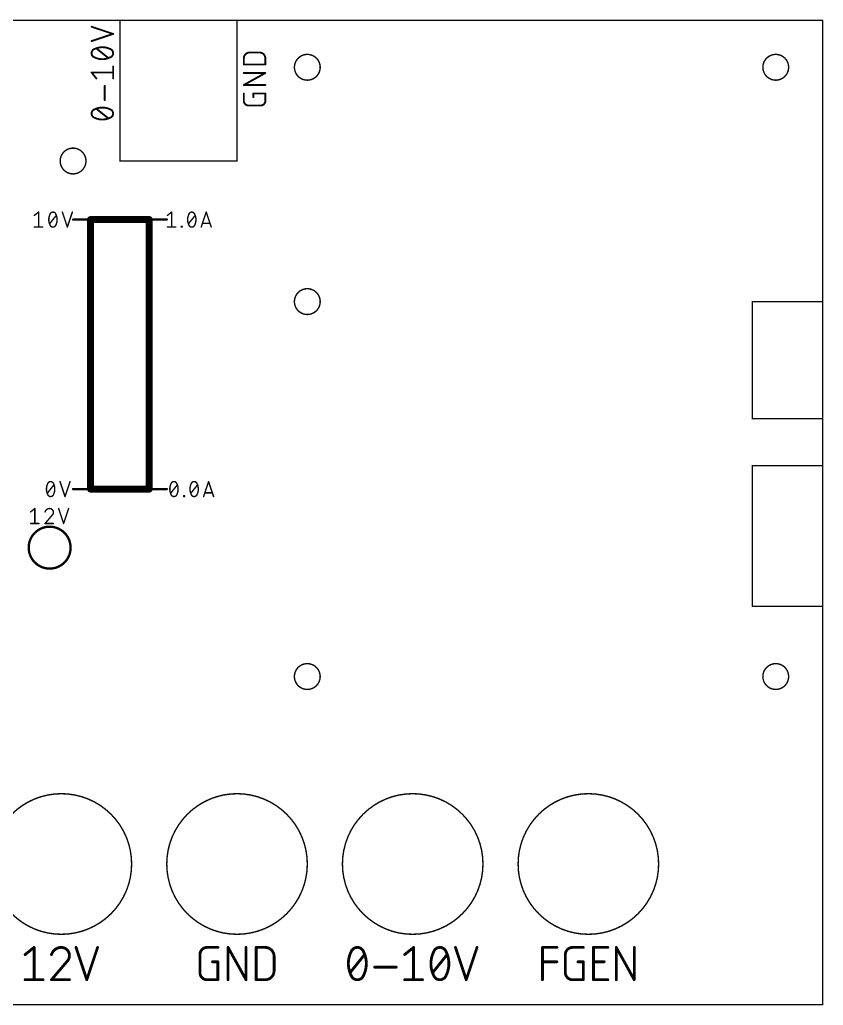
# Model space of a CAD drawing. Extents: x 0 to 6.5, y -1.2 to 3.01.
# Drawn here: x 3.072 to 6.503, y -1.203 to 3.003 of the extents above; entities that cross this region are included whole.
import ezdxf

# ---------------------------------------------------------------- set-up
doc = ezdxf.new("R2010")
doc.units = 0
doc.layers.add('208', color=20, linetype='CONTINUOUS')
doc.layers.add('211', color=22, linetype='CONTINUOUS')

msp = doc.modelspace()

# ---------------------------------------------------------------- linework, layer by layer
at = {"layer": '208', "const_width": 0.006}
for points in [[(0, 3), (3.5, 3)], [(3.5, 3), (4, 3)], [(3.5, 3), (3.5, 2.4)], [(4, 3), (6.5, 3)], [(4, 2.4), (4, 3)], [(6.5, 3), (6.5, 1.8)], [(3.5, 2.4), (4, 2.4)], [(6.2, 1.3), (6.2, 1.8)], [(6.2, 1.8), (6.5, 1.8)], [(6.5, 1.8), (6.5, 1.3)], [(6.5, 1.3), (6.2, 1.3)], [(6.5, 1.3), (6.5, 1.1)], [(6.2, 0.5), (6.2, 1.1)], [(6.2, 1.1), (6.5, 1.1)], [(6.5, 1.1), (6.5, 0.5)], [(6.5, 0.5), (6.2, 0.5)], [(6.5, 0.5), (6.5, -1.2)], [(6.5, -1.2), (0, -1.2)]]:
    msp.add_lwpolyline(points, dxfattribs=at)
at = {"layer": '208'}
for points, const_width in [([(3.5, 3.0015, 1), (3.5, 2.9985)], 0.003), ([(3.5015, 3, 1), (3.4985, 3)], 0.003), ([(3.5, 2.9985, 1), (3.5, 3.0015)], 0.003), ([(4, 3.0015, 1), (4, 2.9985)], 0.003), ([(4.0015, 3, 1), (3.9985, 3)], 0.003), ([(4, 2.9985, 1), (4, 3.0015)], 0.003), ([(6.5015, 3, 1), (6.4985, 3)], 0.003), ([(6.5, 2.9985, 1), (6.5, 3.0015)], 0.003), ([(4.3, 2.745, 1), (4.3, 2.855, 1), (4.3, 2.745)], 0.006), ([(6.3, 2.745, 1), (6.3, 2.855, 1), (6.3, 2.745)], 0.006), ([(3.3, 2.345, 1), (3.3, 2.455, 1), (3.3, 2.345)], 0.006), ([(3.5, 2.4015, 1), (3.5, 2.3985)], 0.003), ([(3.4985, 2.4, 1), (3.5015, 2.4)], 0.003), ([(3.9985, 2.4, 1), (4.0015, 2.4)], 0.003), ([(4, 2.3985, 1), (4, 2.4015)], 0.003), ([(4.3, 1.745, 1), (4.3, 1.855, 1), (4.3, 1.745)], 0.006), ([(6.2015, 1.8, 1), (6.1985, 1.8)], 0.003), ([(6.2, 1.8015, 1), (6.2, 1.7985)], 0.003), ([(6.5015, 1.8, 1), (6.4985, 1.8)], 0.003), ([(6.4985, 1.8, 1), (6.5015, 1.8)], 0.003), ([(6.5, 1.7985, 1), (6.5, 1.8015)], 0.003), ([(6.2, 1.3015, 1), (6.2, 1.2985)], 0.003), ([(6.1985, 1.3, 1), (6.2015, 1.3)], 0.003), ([(6.5015, 1.3, 1), (6.4985, 1.3)], 0.003), ([(6.4985, 1.3, 1), (6.5015, 1.3)], 0.003), ([(6.5, 1.2985, 1), (6.5, 1.3015)], 0.003), ([(6.2015, 1.1, 1), (6.1985, 1.1)], 0.003), ([(6.2, 1.1015, 1), (6.2, 1.0985)], 0.003), ([(6.5015, 1.1, 1), (6.4985, 1.1)], 0.003), ([(6.4985, 1.1, 1), (6.5015, 1.1)], 0.003), ([(6.5, 1.0985, 1), (6.5, 1.1015)], 0.003), ([(6.2, 0.5015, 1), (6.2, 0.4985)], 0.003), ([(6.1985, 0.5, 1), (6.2015, 0.5)], 0.003), ([(6.5015, 0.5, 1), (6.4985, 0.5)], 0.003), ([(6.4985, 0.5, 1), (6.5015, 0.5)], 0.003), ([(6.5, 0.4985, 1), (6.5, 0.5015)], 0.003), ([(4.3, 0.145, 1), (4.3, 0.255, 1), (4.3, 0.145)], 0.006), ([(6.3, 0.145, 1), (6.3, 0.255, 1), (6.3, 0.145)], 0.006), ([(3.25, -0.9, 1), (3.25, -0.3, 1), (3.25, -0.9)], 0.006), ([(4, -0.9, 1), (4, -0.3, 1), (4, -0.9)], 0.006), ([(4.75, -0.9, 1), (4.75, -0.3, 1), (4.75, -0.9)], 0.006), ([(5.5, -0.9, 1), (5.5, -0.3, 1), (5.5, -0.9)], 0.006), ([(6.4985, -1.2, 1), (6.5015, -1.2)], 0.003), ([(6.5, -1.2015, 1), (6.5, -1.1985)], 0.003)]:
    msp.add_lwpolyline(points, format="xyb", dxfattribs=dict(at, const_width=const_width))
at = {"layer": '211'}
for points, const_width in [([(3.471, 2.942324), (3.379, 2.972991)], 0.008), ([(3.379, 2.911658), (3.471, 2.942324)], 0.008), ([(3.450556, 2.83968), (3.399445, 2.880569)], 0.008), ([(4.054556, 2.863235), (4.095445, 2.863235)], 0.008), ([(4.029, 2.812124), (4.029, 2.83768)], 0.008), ([(4.121, 2.83768), (4.121, 2.812124)], 0.008), ([(3.399445, 2.752369), (3.379, 2.777924)], 0.008), ([(3.379, 2.777924), (3.471, 2.777924)], 0.008), ([(3.471, 2.752369), (3.471, 2.80348)], 0.008), ([(4.121, 2.812124), (4.029, 2.812124)], 0.008), ([(4.029, 2.724445), (4.121, 2.775556)], 0.008), ([(4.121, 2.775556), (4.029, 2.775556)], 0.008), ([(3.435222, 2.659578), (3.435222, 2.720911)], 0.008), ([(4.121, 2.724445), (4.029, 2.724445)], 0.008), ([(4.029, 2.657209), (4.029, 2.687876)], 0.008), ([(4.069889, 2.672542), (4.069889, 2.687876)], 0.008), ([(4.069889, 2.687876), (4.121, 2.687876)], 0.008), ([(4.121, 2.687876), (4.121, 2.657209)], 0.008), ([(3.450556, 2.58212), (3.399445, 2.623009)], 0.008), ([(4.100556, 2.636765), (4.049445, 2.636765)], 0.008), ([(3.134808, 2.167778), (3.152586, 2.182)], 0.006), ([(3.152586, 2.182), (3.152586, 2.118)], 0.006), ([(3.199904, 2.132222), (3.228349, 2.167778)], 0.006), ([(3.254333, 2.182), (3.275667, 2.118)], 0.006), ([(3.275667, 2.118), (3.297, 2.182)], 0.006), ([(3.37, 2.15), (3.3, 2.15)], 0.01), ([(3.375, 2.15), (3.375, 1)], 0.03), ([(3.62, 2.15), (3.375, 2.15)], 0.03), ([(3.625, 2.15), (3.62, 2.15)], 0.03), ([(3.625, 1), (3.625, 2.15)], 0.03), ([(3.62, 2.15), (3.7, 2.15)], 0.01), ([(3.703, 2.167778), (3.720778, 2.182)], 0.006), ([(3.720778, 2.182), (3.720778, 2.118)], 0.006), ([(3.792712, 2.132222), (3.821156, 2.167778)], 0.006), ([(3.847141, 2.118), (3.868474, 2.182)], 0.006), ([(3.868474, 2.182), (3.889808, 2.118)], 0.006), ([(3.134808, 2.118), (3.170364, 2.118)], 0.006), ([(3.703, 2.118), (3.738555, 2.118)], 0.006), ([(3.762078, 2.118), (3.762078, 2.121555)], 0.006), ([(3.762078, 2.121555), (3.765634, 2.121555)], 0.006), ([(3.765634, 2.118), (3.762078, 2.118)], 0.006), ([(3.765634, 2.121555), (3.765634, 2.118)], 0.006), ([(3.884474, 2.134), (3.852474, 2.134)], 0.006), ([(3.189904, 0.982222), (3.218349, 1.017778)], 0.006), ([(3.244333, 1.032), (3.265667, 0.968)], 0.006), ([(3.265667, 0.968), (3.287, 1.032)], 0.006), ([(3.375, 1), (3.62, 1)], 0.03), ([(3.62, 1), (3.625, 1)], 0.03), ([(3.716555, 0.982222), (3.745, 1.017778)], 0.006), ([(3.802712, 0.982222), (3.831156, 1.017778)], 0.006), ([(3.857141, 0.968), (3.878474, 1.032)], 0.006), ([(3.878474, 1.032), (3.899808, 0.968)], 0.006), ([(3.37, 1), (3.3, 1)], 0.01), ([(3.62, 1), (3.7, 1)], 0.01), ([(3.772078, 0.968), (3.772078, 0.971555)], 0.006), ([(3.772078, 0.971555), (3.775634, 0.971555)], 0.006), ([(3.775634, 0.968), (3.772078, 0.968)], 0.006), ([(3.775634, 0.971555), (3.775634, 0.968)], 0.006), ([(3.894474, 0.984), (3.862474, 0.984)], 0.006), ([(3.118904, 0.902778), (3.136682, 0.917)], 0.006), ([(3.136682, 0.917), (3.136682, 0.853)], 0.006), ([(3.210667, 0.888555), (3.180445, 0.853)], 0.006), ([(3.238429, 0.917), (3.259763, 0.853)], 0.006), ([(3.259763, 0.853), (3.281096, 0.917)], 0.006), ([(3.118904, 0.853), (3.15446, 0.853)], 0.006), ([(3.180445, 0.853), (3.216, 0.853)], 0.006), ([(3.095333, -0.986667), (3.133667, -0.956)], 0.012), ([(3.133667, -0.956), (3.133667, -1.094)], 0.012), ([(3.312667, -0.956), (3.358667, -1.094)], 0.012), ([(3.358667, -1.094), (3.404667, -0.956)], 0.012), ([(3.872333, -0.956), (3.918333, -0.956)], 0.012), ([(3.961667, -1.094), (3.961667, -0.956)], 0.012), ([(3.961667, -0.956), (4.038333, -1.094)], 0.012), ([(4.038333, -1.094), (4.038333, -0.956)], 0.012), ([(4.081667, -1.094), (4.081667, -0.956)], 0.012), ([(4.081667, -0.956), (4.12, -0.956)], 0.012), ([(4.715333, -0.986667), (4.753667, -0.956)], 0.012), ([(4.753667, -0.956), (4.753667, -1.094)], 0.012), ([(4.932667, -0.956), (4.978667, -1.094)], 0.012), ([(4.978667, -1.094), (5.024667, -0.956)], 0.012), ([(5.304139, -1.094), (5.304139, -0.956)], 0.012), ([(5.304139, -0.956), (5.365472, -0.956)], 0.012), ([(5.432361, -0.956), (5.478361, -0.956)], 0.012), ([(5.521639, -1.094), (5.521639, -0.956)], 0.012), ([(5.521639, -0.956), (5.582972, -0.956)], 0.012), ([(5.619194, -1.094), (5.619194, -0.956)], 0.012), ([(5.619194, -0.956), (5.695861, -1.094)], 0.012), ([(5.695861, -1.094), (5.695861, -0.956)], 0.012), ([(3.841667, -1.063333), (3.841667, -0.986667)], 0.012), ([(4.158333, -0.994333), (4.158333, -1.055667)], 0.012), ([(4.483, -1.063333), (4.544333, -0.986667)], 0.012), ([(4.8355, -1.063333), (4.896833, -0.986667)], 0.012), ([(5.401695, -1.063333), (5.401695, -0.986667)], 0.012), ([(3.273, -1.017333), (3.207833, -1.094)], 0.012), ([(3.895333, -1.017333), (3.918333, -1.017333)], 0.012), ([(3.918333, -1.017333), (3.918333, -1.094)], 0.012), ([(4.587667, -1.040333), (4.679667, -1.040333)], 0.012), ([(5.304139, -1.017333), (5.365472, -1.017333)], 0.012), ([(5.455361, -1.017333), (5.478361, -1.017333)], 0.012), ([(5.478361, -1.017333), (5.478361, -1.094)], 0.012), ([(5.521639, -1.017333), (5.567639, -1.017333)], 0.012), ([(3.095333, -1.094), (3.172, -1.094)], 0.012), ([(3.207833, -1.094), (3.2845, -1.094)], 0.012), ([(3.918333, -1.094), (3.872333, -1.094)], 0.012), ([(4.12, -1.094), (4.081667, -1.094)], 0.012), ([(4.715333, -1.094), (4.792, -1.094)], 0.012), ([(5.478361, -1.094), (5.432361, -1.094)], 0.012), ([(5.582972, -1.094), (5.521639, -1.094)], 0.012)]:
    msp.add_lwpolyline(points, dxfattribs=dict(at, const_width=const_width))
for points, const_width in [([(3.379632, 2.974888, 1), (3.378368, 2.971094)], 0.004), ([(3.471632, 2.940427, 1), (3.470368, 2.944222)], 0.004), ([(3.470368, 2.940427, 1), (3.471632, 2.944222)], 0.004), ([(3.378368, 2.913555, 1), (3.379632, 2.90976)], 0.004), ([(3.391778, 2.878013, 0.320466), (3.379, 2.860124)], 0.008), ([(3.379, 2.860124, 0.320465), (3.391778, 2.842235)], 0.008), ([(3.381, 2.860124, 1), (3.377, 2.860124)], 0.004), ([(3.377, 2.860124, 1), (3.381, 2.860124)], 0.004), ([(3.390901, 2.879811, 1), (3.392654, 2.876215)], 0.004), ([(3.425, 2.88568, 0.113889), (3.391778, 2.878013)], 0.008), ([(3.392426, 2.876121, 1), (3.391129, 2.879905)], 0.004), ([(3.400694, 2.882131, 1), (3.398195, 2.879007)], 0.004), ([(3.458222, 2.878013, 0.113889), (3.425, 2.88568)], 0.008), ([(3.425, 2.88768, 1), (3.425, 2.88368)], 0.004), ([(3.425, 2.88368, 1), (3.425, 2.88768)], 0.004), ([(3.471, 2.860124, 0.320463), (3.458222, 2.878013)], 0.008), ([(3.458871, 2.879905, 1), (3.457574, 2.876121)], 0.004), ([(3.458222, 2.842235, 0.320461), (3.471, 2.860124)], 0.008), ([(3.457346, 2.876215, 1), (3.459099, 2.879811)], 0.004), ([(3.473, 2.860124, 1), (3.469, 2.860124)], 0.004), ([(3.469, 2.860124, 1), (3.473, 2.860124)], 0.004), ([(4.054556, 2.863235, 0.414214), (4.029, 2.83768)], 0.008), ([(4.054556, 2.865235, 1), (4.054556, 2.861235)], 0.004), ([(4.054556, 2.861235, 1), (4.054556, 2.865235)], 0.004), ([(4.121, 2.83768, 0.414215), (4.095445, 2.863235)], 0.008), ([(4.095445, 2.865235, 1), (4.095445, 2.861235)], 0.004), ([(4.095445, 2.861235, 1), (4.095445, 2.865235)], 0.004), ([(3.391778, 2.842235, 0.113887), (3.425, 2.834569)], 0.008), ([(3.392654, 2.844033, 1), (3.390901, 2.840438)], 0.004), ([(3.391129, 2.840343, 1), (3.392426, 2.844127)], 0.004), ([(3.425, 2.834569, 0.113887), (3.458222, 2.842235)], 0.008), ([(3.425, 2.836569, 1), (3.425, 2.832569)], 0.004), ([(3.425, 2.832569, 1), (3.425, 2.836569)], 0.004), ([(3.449306, 2.838118, 1), (3.451805, 2.841242)], 0.004), ([(3.457574, 2.844127, 1), (3.458871, 2.840343)], 0.004), ([(3.459099, 2.840438, 1), (3.457346, 2.844033)], 0.004), ([(4.031, 2.83768, 1), (4.027, 2.83768)], 0.004), ([(4.027, 2.83768, 1), (4.031, 2.83768)], 0.004), ([(4.123, 2.83768, 1), (4.119, 2.83768)], 0.004), ([(4.119, 2.83768, 1), (4.123, 2.83768)], 0.004), ([(3.380562, 2.779174, 1), (3.377438, 2.776675)], 0.004), ([(3.379, 2.779924, 1), (3.379, 2.775924)], 0.004), ([(3.473, 2.80348, 1), (3.469, 2.80348)], 0.004), ([(3.471, 2.775924, 1), (3.471, 2.779924)], 0.004), ([(4.029, 2.814124, 1), (4.029, 2.810124)], 0.004), ([(4.027, 2.812124, 1), (4.031, 2.812124)], 0.004), ([(4.029, 2.777556, 1), (4.029, 2.773556)], 0.004), ([(4.119, 2.812124, 1), (4.123, 2.812124)], 0.004), ([(4.121971, 2.773807, 1), (4.120029, 2.777304)], 0.004), ([(4.121, 2.810124, 1), (4.121, 2.814124)], 0.004), ([(4.121, 2.773556, 1), (4.121, 2.777556)], 0.004), ([(3.397883, 2.751119, 1), (3.401006, 2.753618)], 0.004), ([(3.469, 2.752369, 1), (3.473, 2.752369)], 0.004), ([(3.437222, 2.720911, 1), (3.433222, 2.720911)], 0.004), ([(4.029, 2.726445, 1), (4.029, 2.722445)], 0.004), ([(4.028029, 2.726193, 1), (4.029971, 2.722696)], 0.004), ([(4.031, 2.687876, 1), (4.027, 2.687876)], 0.004), ([(4.071889, 2.687876, 1), (4.067889, 2.687876)], 0.004), ([(4.069889, 2.689876, 1), (4.069889, 2.685876)], 0.004), ([(4.123, 2.687876, 1), (4.119, 2.687876)], 0.004), ([(4.121, 2.722445, 1), (4.121, 2.726445)], 0.004), ([(4.121, 2.685876, 1), (4.121, 2.689876)], 0.004), ([(3.433222, 2.659578, 1), (3.437222, 2.659578)], 0.004), ([(4.029, 2.657209, 0.41421), (4.049445, 2.636765)], 0.008), ([(4.031, 2.657209, 1), (4.027, 2.657209)], 0.004), ([(4.027, 2.657209, 1), (4.031, 2.657209)], 0.004), ([(4.067889, 2.672542, 1), (4.071889, 2.672542)], 0.004), ([(4.100556, 2.636765, 0.414214), (4.121, 2.657209)], 0.008), ([(4.123, 2.657209, 1), (4.119, 2.657209)], 0.004), ([(4.119, 2.657209, 1), (4.123, 2.657209)], 0.004), ([(3.391778, 2.620453, 0.320466), (3.379, 2.602565)], 0.008), ([(3.425, 2.62812, 0.113889), (3.391778, 2.620453)], 0.008), ([(3.390901, 2.622251, 1), (3.392654, 2.618656)], 0.004), ([(3.392426, 2.618562, 1), (3.391129, 2.622345)], 0.004), ([(3.400694, 2.624571, 1), (3.398195, 2.621447)], 0.004), ([(3.458222, 2.620453, 0.113889), (3.425, 2.62812)], 0.008), ([(3.425, 2.63012, 1), (3.425, 2.62612)], 0.004), ([(3.425, 2.62612, 1), (3.425, 2.63012)], 0.004), ([(3.471, 2.602565, 0.320463), (3.458222, 2.620453)], 0.008), ([(3.458871, 2.622345, 1), (3.457574, 2.618562)], 0.004), ([(3.457346, 2.618656, 1), (3.459099, 2.622251)], 0.004), ([(4.049445, 2.638765, 1), (4.049445, 2.634765)], 0.004), ([(4.049445, 2.634765, 1), (4.049445, 2.638765)], 0.004), ([(4.100556, 2.638765, 1), (4.100556, 2.634765)], 0.004), ([(4.100556, 2.634765, 1), (4.100556, 2.638765)], 0.004), ([(3.379, 2.602565, 0.320465), (3.391778, 2.584676)], 0.008), ([(3.381, 2.602565, 1), (3.377, 2.602565)], 0.004), ([(3.377, 2.602565, 1), (3.381, 2.602565)], 0.004), ([(3.391778, 2.584676, 0.113887), (3.425, 2.577009)], 0.008), ([(3.392654, 2.586473, 1), (3.390901, 2.582878)], 0.004), ([(3.391129, 2.582784, 1), (3.392426, 2.586568)], 0.004), ([(3.425, 2.577009, 0.113887), (3.458222, 2.584676)], 0.008), ([(3.425, 2.579009, 1), (3.425, 2.575009)], 0.004), ([(3.425, 2.575009, 1), (3.425, 2.579009)], 0.004), ([(3.449306, 2.580558, 1), (3.451805, 2.583682)], 0.004), ([(3.458222, 2.584676, 0.320461), (3.471, 2.602565)], 0.008), ([(3.457574, 2.586567, 1), (3.458871, 2.582784)], 0.004), ([(3.459099, 2.582878, 1), (3.457346, 2.586473)], 0.004), ([(3.473, 2.602565, 1), (3.469, 2.602565)], 0.004), ([(3.469, 2.602565, 1), (3.473, 2.602565)], 0.004), ([(3.133871, 2.168949, 1), (3.135745, 2.166606)], 0.003), ([(3.154086, 2.182, 1), (3.151086, 2.182)], 0.003), ([(3.153523, 2.180829, 1), (3.151649, 2.183171)], 0.003), ([(3.201682, 2.173111, 0.113888), (3.196349, 2.15)], 0.006), ([(3.196349, 2.15, 0.113887), (3.201682, 2.126889)], 0.006), ([(3.197849, 2.15, 1), (3.194849, 2.15)], 0.003), ([(3.194849, 2.15, 1), (3.197849, 2.15)], 0.003), ([(3.214126, 2.182, 0.320466), (3.201682, 2.173111)], 0.006), ([(3.200263, 2.173598, 1), (3.203101, 2.172625)], 0.003), ([(3.20303, 2.172454, 1), (3.200334, 2.173768)], 0.003), ([(3.226571, 2.173111, 0.320464), (3.214126, 2.182)], 0.006), ([(3.214126, 2.1835, 1), (3.214126, 2.1805)], 0.003), ([(3.214126, 2.1805, 1), (3.214126, 2.1835)], 0.003), ([(3.231904, 2.15, 0.113888), (3.226571, 2.173111)], 0.006), ([(3.227919, 2.173768, 1), (3.225223, 2.172454)], 0.003), ([(3.226571, 2.126889, 0.113887), (3.231904, 2.15)], 0.006), ([(3.225152, 2.172625, 1), (3.22799, 2.173598)], 0.003), ([(3.22952, 2.166841, 1), (3.227177, 2.168715)], 0.003), ([(3.233404, 2.15, 1), (3.230404, 2.15)], 0.003), ([(3.230404, 2.15, 1), (3.233404, 2.15)], 0.003), ([(3.255756, 2.182474, 1), (3.25291, 2.181526)], 0.003), ([(3.298423, 2.181526, 1), (3.295577, 2.182474)], 0.003), ([(3.3, 2.1525, 1), (3.3, 2.1475)], 0.005), ([(3.3825, 2.15, 1), (3.3675, 2.15)], 0.015), ([(3.375, 2.1575, 1), (3.375, 2.1425)], 0.015), ([(3.37, 2.1475, 1), (3.37, 2.1525)], 0.005), ([(3.62, 2.1575, 1), (3.62, 2.1425)], 0.015), ([(3.6325, 2.15, 1), (3.6175, 2.15)], 0.015), ([(3.62, 2.1425, 1), (3.62, 2.1575)], 0.015), ([(3.62, 2.1525, 1), (3.62, 2.1475)], 0.005), ([(3.625, 2.1425, 1), (3.625, 2.1575)], 0.015), ([(3.7, 2.1475, 1), (3.7, 2.1525)], 0.005), ([(3.702063, 2.168949, 1), (3.703937, 2.166606)], 0.003), ([(3.722278, 2.182, 1), (3.719278, 2.182)], 0.003), ([(3.721715, 2.180829, 1), (3.719841, 2.183171)], 0.003), ([(3.79449, 2.173111, 0.113888), (3.789156, 2.15)], 0.006), ([(3.789156, 2.15, 0.113887), (3.79449, 2.126889)], 0.006), ([(3.790656, 2.15, 1), (3.787656, 2.15)], 0.003), ([(3.787656, 2.15, 1), (3.790656, 2.15)], 0.003), ([(3.806934, 2.182, 0.320466), (3.79449, 2.173111)], 0.006), ([(3.793071, 2.173598, 1), (3.795908, 2.172625)], 0.003), ([(3.795838, 2.172454, 1), (3.793141, 2.173768)], 0.003), ([(3.819378, 2.173111, 0.320464), (3.806934, 2.182)], 0.006), ([(3.806934, 2.1835, 1), (3.806934, 2.1805)], 0.003), ([(3.806934, 2.1805, 1), (3.806934, 2.1835)], 0.003), ([(3.824712, 2.15, 0.113888), (3.819378, 2.173111)], 0.006), ([(3.820727, 2.173768, 1), (3.81803, 2.172454)], 0.003), ([(3.819378, 2.126889, 0.113887), (3.824712, 2.15)], 0.006), ([(3.81796, 2.172625, 1), (3.820797, 2.173598)], 0.003), ([(3.822328, 2.166841, 1), (3.819985, 2.168715)], 0.003), ([(3.826212, 2.15, 1), (3.823212, 2.15)], 0.003), ([(3.823212, 2.15, 1), (3.826212, 2.15)], 0.003), ([(3.869897, 2.182474, 1), (3.867051, 2.181526)], 0.003), ([(3.869897, 2.181526, 1), (3.867051, 2.182474)], 0.003), ([(3.134808, 2.1195, 1), (3.134808, 2.1165)], 0.003), ([(3.151086, 2.118, 1), (3.154086, 2.118)], 0.003), ([(3.170364, 2.1165, 1), (3.170364, 2.1195)], 0.003), ([(3.198733, 2.133159, 1), (3.201075, 2.131285)], 0.003), ([(3.201682, 2.126889, 0.320463), (3.214126, 2.118)], 0.006), ([(3.203101, 2.127375, 1), (3.200263, 2.126402)], 0.003), ([(3.200334, 2.126231, 1), (3.20303, 2.127546)], 0.003), ([(3.214126, 2.118, 0.320462), (3.226571, 2.126889)], 0.006), ([(3.214126, 2.1195, 1), (3.214126, 2.1165)], 0.003), ([(3.214126, 2.1165, 1), (3.214126, 2.1195)], 0.003), ([(3.225223, 2.127546, 1), (3.227919, 2.126231)], 0.003), ([(3.22799, 2.126402, 1), (3.225152, 2.127375)], 0.003), ([(3.274244, 2.118474, 1), (3.27709, 2.117526)], 0.003), ([(3.274244, 2.117526, 1), (3.27709, 2.118474)], 0.003), ([(3.703, 2.1195, 1), (3.703, 2.1165)], 0.003), ([(3.719278, 2.118, 1), (3.722278, 2.118)], 0.003), ([(3.738555, 2.1165, 1), (3.738555, 2.1195)], 0.003), ([(3.763578, 2.121555, 1), (3.760578, 2.121555)], 0.003), ([(3.762078, 2.123055, 1), (3.762078, 2.120055)], 0.003), ([(3.762078, 2.1195, 1), (3.762078, 2.1165)], 0.003), ([(3.760578, 2.118, 1), (3.763578, 2.118)], 0.003), ([(3.767134, 2.121555, 1), (3.764134, 2.121555)], 0.003), ([(3.764134, 2.118, 1), (3.767134, 2.118)], 0.003), ([(3.765634, 2.120055, 1), (3.765634, 2.123055)], 0.003), ([(3.765634, 2.1165, 1), (3.765634, 2.1195)], 0.003), ([(3.79154, 2.133159, 1), (3.793883, 2.131285)], 0.003), ([(3.79449, 2.126889, 0.320463), (3.806934, 2.118)], 0.006), ([(3.795908, 2.127375, 1), (3.793071, 2.126402)], 0.003), ([(3.793141, 2.126231, 1), (3.795838, 2.127546)], 0.003), ([(3.806934, 2.118, 0.320462), (3.819378, 2.126889)], 0.006), ([(3.806934, 2.1195, 1), (3.806934, 2.1165)], 0.003), ([(3.806934, 2.1165, 1), (3.806934, 2.1195)], 0.003), ([(3.81803, 2.127546, 1), (3.820727, 2.126231)], 0.003), ([(3.820797, 2.126402, 1), (3.81796, 2.127375)], 0.003), ([(3.845718, 2.118474, 1), (3.848564, 2.117526)], 0.003), ([(3.852474, 2.1355, 1), (3.852474, 2.1325)], 0.003), ([(3.884474, 2.1325, 1), (3.884474, 2.1355)], 0.003), ([(3.888385, 2.117526, 1), (3.891231, 2.118474)], 0.003), ([(3.191682, 1.023111, 0.113888), (3.186349, 1)], 0.006), ([(3.204126, 1.032, 0.320466), (3.191682, 1.023111)], 0.006), ([(3.190263, 1.023598, 1), (3.193101, 1.022625)], 0.003), ([(3.19303, 1.022454, 1), (3.190334, 1.023768)], 0.003), ([(3.216571, 1.023111, 0.320464), (3.204126, 1.032)], 0.006), ([(3.204126, 1.0335, 1), (3.204126, 1.0305)], 0.003), ([(3.204126, 1.0305, 1), (3.204126, 1.0335)], 0.003), ([(3.221904, 1, 0.113888), (3.216571, 1.023111)], 0.006), ([(3.217919, 1.023768, 1), (3.215223, 1.022454)], 0.003), ([(3.215152, 1.022625, 1), (3.21799, 1.023598)], 0.003), ([(3.21952, 1.016841, 1), (3.217177, 1.018715)], 0.003), ([(3.245756, 1.032474, 1), (3.24291, 1.031526)], 0.003), ([(3.288423, 1.031526, 1), (3.285577, 1.032474)], 0.003), ([(3.375, 1.0075, 1), (3.375, 0.9925)], 0.015), ([(3.62, 1.0075, 1), (3.62, 0.9925)], 0.015), ([(3.62, 0.9925, 1), (3.62, 1.0075)], 0.015), ([(3.625, 0.9925, 1), (3.625, 1.0075)], 0.015), ([(3.718333, 1.023111, 0.113888), (3.713, 1)], 0.006), ([(3.730778, 1.032, 0.320466), (3.718333, 1.023111)], 0.006), ([(3.716914, 1.023598, 1), (3.719752, 1.022625)], 0.003), ([(3.719682, 1.022454, 1), (3.716985, 1.023768)], 0.003), ([(3.743222, 1.023111, 0.320464), (3.730778, 1.032)], 0.006), ([(3.730778, 1.0335, 1), (3.730778, 1.0305)], 0.003), ([(3.730778, 1.0305, 1), (3.730778, 1.0335)], 0.003), ([(3.748555, 1, 0.113888), (3.743222, 1.023111)], 0.006), ([(3.744571, 1.023768, 1), (3.741874, 1.022454)], 0.003), ([(3.741803, 1.022625, 1), (3.744641, 1.023598)], 0.003), ([(3.746171, 1.016841, 1), (3.743829, 1.018715)], 0.003), ([(3.80449, 1.023111, 0.113888), (3.799156, 1)], 0.006), ([(3.816934, 1.032, 0.320466), (3.80449, 1.023111)], 0.006), ([(3.803071, 1.023598, 1), (3.805908, 1.022625)], 0.003), ([(3.805838, 1.022454, 1), (3.803141, 1.023768)], 0.003), ([(3.829378, 1.023111, 0.320464), (3.816934, 1.032)], 0.006), ([(3.816934, 1.0335, 1), (3.816934, 1.0305)], 0.003), ([(3.816934, 1.0305, 1), (3.816934, 1.0335)], 0.003), ([(3.834712, 1, 0.113888), (3.829378, 1.023111)], 0.006), ([(3.830727, 1.023768, 1), (3.82803, 1.022454)], 0.003), ([(3.82796, 1.022625, 1), (3.830797, 1.023598)], 0.003), ([(3.832328, 1.016841, 1), (3.829985, 1.018715)], 0.003), ([(3.879897, 1.032474, 1), (3.877051, 1.031526)], 0.003), ([(3.879897, 1.031526, 1), (3.877051, 1.032474)], 0.003), ([(3.186349, 1, 0.113887), (3.191682, 0.976889)], 0.006), ([(3.187849, 1, 1), (3.184849, 1)], 0.003), ([(3.184849, 1, 1), (3.187849, 1)], 0.003), ([(3.188733, 0.983159, 1), (3.191075, 0.981285)], 0.003), ([(3.191682, 0.976889, 0.320463), (3.204126, 0.968)], 0.006), ([(3.193101, 0.977375, 1), (3.190263, 0.976402)], 0.003), ([(3.190334, 0.976231, 1), (3.19303, 0.977546)], 0.003), ([(3.204126, 0.968, 0.320462), (3.216571, 0.976889)], 0.006), ([(3.204126, 0.9695, 1), (3.204126, 0.9665)], 0.003), ([(3.204126, 0.9665, 1), (3.204126, 0.9695)], 0.003), ([(3.216571, 0.976889, 0.113887), (3.221904, 1)], 0.006), ([(3.215223, 0.977546, 1), (3.217919, 0.976231)], 0.003), ([(3.21799, 0.976402, 1), (3.215152, 0.977375)], 0.003), ([(3.223404, 1, 1), (3.220404, 1)], 0.003), ([(3.220404, 1, 1), (3.223404, 1)], 0.003), ([(3.264244, 0.968474, 1), (3.26709, 0.967526)], 0.003), ([(3.264244, 0.967526, 1), (3.26709, 0.968474)], 0.003), ([(3.3, 1.0025, 1), (3.3, 0.9975)], 0.005), ([(3.3675, 1, 1), (3.3825, 1)], 0.015), ([(3.37, 0.9975, 1), (3.37, 1.0025)], 0.005), ([(3.6175, 1, 1), (3.6325, 1)], 0.015), ([(3.62, 1.0025, 1), (3.62, 0.9975)], 0.005), ([(3.7, 0.9975, 1), (3.7, 1.0025)], 0.005), ([(3.713, 1, 0.113887), (3.718333, 0.976889)], 0.006), ([(3.7145, 1, 1), (3.7115, 1)], 0.003), ([(3.7115, 1, 1), (3.7145, 1)], 0.003), ([(3.715384, 0.983159, 1), (3.717727, 0.981285)], 0.003), ([(3.718333, 0.976889, 0.320463), (3.730778, 0.968)], 0.006), ([(3.719752, 0.977375, 1), (3.716914, 0.976402)], 0.003), ([(3.716985, 0.976231, 1), (3.719682, 0.977546)], 0.003), ([(3.730778, 0.968, 0.320462), (3.743222, 0.976889)], 0.006), ([(3.730778, 0.9695, 1), (3.730778, 0.9665)], 0.003), ([(3.730778, 0.9665, 1), (3.730778, 0.9695)], 0.003), ([(3.743222, 0.976889, 0.113887), (3.748555, 1)], 0.006), ([(3.741874, 0.977546, 1), (3.744571, 0.976231)], 0.003), ([(3.744641, 0.976402, 1), (3.741803, 0.977375)], 0.003), ([(3.750055, 1, 1), (3.747055, 1)], 0.003), ([(3.747055, 1, 1), (3.750055, 1)], 0.003), ([(3.773578, 0.971555, 1), (3.770578, 0.971555)], 0.003), ([(3.772078, 0.973055, 1), (3.772078, 0.970055)], 0.003), ([(3.772078, 0.9695, 1), (3.772078, 0.9665)], 0.003), ([(3.770578, 0.968, 1), (3.773578, 0.968)], 0.003), ([(3.777134, 0.971555, 1), (3.774134, 0.971555)], 0.003), ([(3.774134, 0.968, 1), (3.777134, 0.968)], 0.003), ([(3.775634, 0.970055, 1), (3.775634, 0.973055)], 0.003), ([(3.775634, 0.9665, 1), (3.775634, 0.9695)], 0.003), ([(3.799156, 1, 0.113887), (3.80449, 0.976889)], 0.006), ([(3.800656, 1, 1), (3.797656, 1)], 0.003), ([(3.797656, 1, 1), (3.800656, 1)], 0.003), ([(3.80154, 0.983159, 1), (3.803883, 0.981285)], 0.003), ([(3.80449, 0.976889, 0.320463), (3.816934, 0.968)], 0.006), ([(3.805908, 0.977375, 1), (3.803071, 0.976402)], 0.003), ([(3.803141, 0.976231, 1), (3.805838, 0.977546)], 0.003), ([(3.816934, 0.968, 0.320462), (3.829378, 0.976889)], 0.006), ([(3.816934, 0.9695, 1), (3.816934, 0.9665)], 0.003), ([(3.816934, 0.9665, 1), (3.816934, 0.9695)], 0.003), ([(3.829378, 0.976889, 0.113887), (3.834712, 1)], 0.006), ([(3.82803, 0.977546, 1), (3.830727, 0.976231)], 0.003), ([(3.830797, 0.976402, 1), (3.82796, 0.977375)], 0.003), ([(3.836212, 1, 1), (3.833212, 1)], 0.003), ([(3.833212, 1, 1), (3.836212, 1)], 0.003), ([(3.855718, 0.968474, 1), (3.858564, 0.967526)], 0.003), ([(3.862474, 0.9855, 1), (3.862474, 0.9825)], 0.003), ([(3.894474, 0.9825, 1), (3.894474, 0.9855)], 0.003), ([(3.898385, 0.967526, 1), (3.901231, 0.968474)], 0.003), ([(3.117967, 0.903949, 1), (3.119841, 0.901606)], 0.003), ([(3.138182, 0.917, 1), (3.135182, 0.917)], 0.003), ([(3.137619, 0.915829, 1), (3.135745, 0.918171)], 0.003), ([(3.2, 0.917, 0.325184), (3.180444, 0.902778)], 0.006), ([(3.179017, 0.90324, 1), (3.181871, 0.902316)], 0.003), ([(3.216, 0.901, 0.414214), (3.2, 0.917)], 0.006), ([(3.2, 0.9185, 1), (3.2, 0.9155)], 0.003), ([(3.2, 0.9155, 1), (3.2, 0.9185)], 0.003), ([(3.209632, 0.889642, 1), (3.211701, 0.887469)], 0.003), ([(3.210667, 0.888555, 0.205253), (3.216, 0.901)], 0.006), ([(3.21181, 0.887584, 1), (3.209524, 0.889527)], 0.003), ([(3.2175, 0.901, 1), (3.2145, 0.901)], 0.003), ([(3.2145, 0.901, 1), (3.2175, 0.901)], 0.003), ([(3.239852, 0.917474, 1), (3.237006, 0.916526)], 0.003), ([(3.282519, 0.916526, 1), (3.279673, 0.917474)], 0.003), ([(3.2, 0.660557, 1), (3.2, 0.839443, 1), (3.2, 0.660557)], 0.01), ([(3.118904, 0.8545, 1), (3.118904, 0.8515)], 0.003), ([(3.135182, 0.853, 1), (3.138182, 0.853)], 0.003), ([(3.15446, 0.8515, 1), (3.15446, 0.8545)], 0.003), ([(3.180445, 0.8545, 1), (3.180445, 0.8515)], 0.003), ([(3.179302, 0.853971, 1), (3.181587, 0.852029)], 0.003), ([(3.216, 0.8515, 1), (3.216, 0.8545)], 0.003), ([(3.25834, 0.853474, 1), (3.261186, 0.852526)], 0.003), ([(3.25834, 0.852526, 1), (3.261186, 0.853474)], 0.003), ([(3.136667, -0.956, 1), (3.130667, -0.956)], 0.006), ([(3.135541, -0.958343, 1), (3.131793, -0.953657)], 0.006), ([(3.25, -0.956, 0.325185), (3.207833, -0.986667)], 0.012), ([(3.2845, -0.9905, 0.414214), (3.25, -0.956)], 0.012), ([(3.25, -0.953, 1), (3.25, -0.959)], 0.006), ([(3.25, -0.959, 1), (3.25, -0.953)], 0.006), ([(3.315513, -0.955051, 1), (3.309821, -0.956949)], 0.006), ([(3.407513, -0.956949, 1), (3.401821, -0.955051)], 0.006), ([(3.872333, -0.956, 0.414211), (3.841667, -0.986667)], 0.012), ([(3.872333, -0.953, 1), (3.872333, -0.959)], 0.006), ([(3.872333, -0.959, 1), (3.872333, -0.953)], 0.006), ([(3.918333, -0.959, 1), (3.918333, -0.953)], 0.006), ([(3.964289, -0.954543, 1), (3.959044, -0.957457)], 0.006), ([(3.964667, -0.956, 1), (3.958667, -0.956)], 0.006), ([(4.041333, -0.956, 1), (4.035333, -0.956)], 0.006), ([(4.084667, -0.956, 1), (4.078667, -0.956)], 0.006), ([(4.081667, -0.953, 1), (4.081667, -0.959)], 0.006), ([(4.158333, -0.994333, 0.414215), (4.12, -0.956)], 0.012), ([(4.12, -0.953, 1), (4.12, -0.959)], 0.006), ([(4.12, -0.959, 1), (4.12, -0.953)], 0.006), ([(4.513667, -0.956, 0.320466), (4.486833, -0.975167)], 0.012), ([(4.5405, -0.975167, 0.320468), (4.513667, -0.956)], 0.012), ([(4.513667, -0.953, 1), (4.513667, -0.959)], 0.006), ([(4.513667, -0.959, 1), (4.513667, -0.953)], 0.006), ([(4.756667, -0.956, 1), (4.750667, -0.956)], 0.006), ([(4.755541, -0.958343, 1), (4.751793, -0.953657)], 0.006), ([(4.866167, -0.956, 0.320466), (4.839333, -0.975167)], 0.012), ([(4.893, -0.975167, 0.320468), (4.866167, -0.956)], 0.012), ([(4.866167, -0.953, 1), (4.866167, -0.959)], 0.006), ([(4.866167, -0.959, 1), (4.866167, -0.953)], 0.006), ([(4.935513, -0.955051, 1), (4.929821, -0.956949)], 0.006), ([(5.027513, -0.956949, 1), (5.021821, -0.955051)], 0.006), ([(5.307139, -0.956, 1), (5.301139, -0.956)], 0.006), ([(5.304139, -0.953, 1), (5.304139, -0.959)], 0.006), ([(5.365472, -0.959, 1), (5.365472, -0.953)], 0.006), ([(5.432361, -0.956, 0.414211), (5.401695, -0.986667)], 0.012), ([(5.432361, -0.953, 1), (5.432361, -0.959)], 0.006), ([(5.432361, -0.959, 1), (5.432361, -0.953)], 0.006), ([(5.478361, -0.959, 1), (5.478361, -0.953)], 0.006), ([(5.524639, -0.956, 1), (5.518639, -0.956)], 0.006), ([(5.521639, -0.953, 1), (5.521639, -0.959)], 0.006), ([(5.582972, -0.959, 1), (5.582972, -0.953)], 0.006), ([(5.622194, -0.956, 1), (5.616194, -0.956)], 0.006), ([(5.621817, -0.954543, 1), (5.616572, -0.957457)], 0.006), ([(5.698861, -0.956, 1), (5.692861, -0.956)], 0.006), ([(3.093459, -0.984324, 1), (3.097208, -0.989009)], 0.006), ([(3.204979, -0.985742, 1), (3.210687, -0.987591)], 0.006), ([(3.273, -1.017333, 0.205257), (3.2845, -0.9905)], 0.012), ([(3.2875, -0.9905, 1), (3.2815, -0.9905)], 0.006), ([(3.2815, -0.9905, 1), (3.2875, -0.9905)], 0.006), ([(3.844667, -0.986667, 1), (3.838667, -0.986667)], 0.006), ([(3.838667, -0.986667, 1), (3.844667, -0.986667)], 0.006), ([(4.161333, -0.994333, 1), (4.155333, -0.994333)], 0.006), ([(4.155333, -0.994333, 1), (4.161333, -0.994333)], 0.006), ([(4.486833, -0.975167, 0.113888), (4.475333, -1.025)], 0.012), ([(4.483996, -0.974194, 1), (4.489671, -0.97614)], 0.006), ([(4.48953, -0.976481, 1), (4.484137, -0.973852)], 0.006), ([(4.543197, -0.973852, 1), (4.537803, -0.976481)], 0.006), ([(4.552, -1.025, 0.113888), (4.5405, -0.975167)], 0.012), ([(4.537662, -0.97614, 1), (4.543338, -0.974194)], 0.006), ([(4.546676, -0.988541, 1), (4.541991, -0.984793)], 0.006), ([(4.713459, -0.984324, 1), (4.717208, -0.989009)], 0.006), ([(4.839333, -0.975167, 0.113888), (4.827833, -1.025)], 0.012), ([(4.836496, -0.974194, 1), (4.842171, -0.97614)], 0.006), ([(4.84203, -0.976481, 1), (4.836637, -0.973852)], 0.006), ([(4.895697, -0.973852, 1), (4.890303, -0.976481)], 0.006), ([(4.9045, -1.025, 0.113888), (4.893, -0.975167)], 0.012), ([(4.890162, -0.97614, 1), (4.895838, -0.974194)], 0.006), ([(4.899176, -0.988541, 1), (4.894491, -0.984793)], 0.006), ([(5.404695, -0.986667, 1), (5.398695, -0.986667)], 0.006), ([(5.398695, -0.986667, 1), (5.404695, -0.986667)], 0.006), ([(3.270931, -1.015161, 1), (3.275069, -1.019506)], 0.006), ([(3.275286, -1.019276, 1), (3.270714, -1.01539)], 0.006), ([(3.895333, -1.014333, 1), (3.895333, -1.020333)], 0.006), ([(3.921333, -1.017333, 1), (3.915333, -1.017333)], 0.006), ([(3.918333, -1.020333, 1), (3.918333, -1.014333)], 0.006), ([(4.12, -1.094, 0.414214), (4.158333, -1.055667)], 0.012), ([(4.161333, -1.055667, 1), (4.155333, -1.055667)], 0.006), ([(4.475333, -1.025, 0.113888), (4.486833, -1.074833)], 0.012), ([(4.478333, -1.025, 1), (4.472333, -1.025)], 0.006), ([(4.472333, -1.025, 1), (4.478333, -1.025)], 0.006), ([(4.5405, -1.074833, 0.113888), (4.552, -1.025)], 0.012), ([(4.555, -1.025, 1), (4.549, -1.025)], 0.006), ([(4.549, -1.025, 1), (4.555, -1.025)], 0.006), ([(4.587667, -1.037333, 1), (4.587667, -1.043333)], 0.006), ([(4.679667, -1.043333, 1), (4.679667, -1.037333)], 0.006), ([(4.827833, -1.025, 0.113888), (4.839333, -1.074833)], 0.012), ([(4.830833, -1.025, 1), (4.824833, -1.025)], 0.006), ([(4.824833, -1.025, 1), (4.830833, -1.025)], 0.006), ([(4.893, -1.074833, 0.113888), (4.9045, -1.025)], 0.012), ([(4.9075, -1.025, 1), (4.9015, -1.025)], 0.006), ([(4.9015, -1.025, 1), (4.9075, -1.025)], 0.006), ([(5.304139, -1.014333, 1), (5.304139, -1.020333)], 0.006), ([(5.365472, -1.020333, 1), (5.365472, -1.014333)], 0.006), ([(5.455361, -1.014333, 1), (5.455361, -1.020333)], 0.006), ([(5.481361, -1.017333, 1), (5.475361, -1.017333)], 0.006), ([(5.478361, -1.020333, 1), (5.478361, -1.014333)], 0.006), ([(5.521639, -1.014333, 1), (5.521639, -1.020333)], 0.006), ([(5.567639, -1.020333, 1), (5.567639, -1.014333)], 0.006), ([(3.095333, -1.091, 1), (3.095333, -1.097)], 0.006), ([(3.130667, -1.094, 1), (3.136667, -1.094)], 0.006), ([(3.172, -1.097, 1), (3.172, -1.091)], 0.006), ([(3.207833, -1.091, 1), (3.207833, -1.097)], 0.006), ([(3.205548, -1.092057, 1), (3.210119, -1.095943)], 0.006), ([(3.2845, -1.097, 1), (3.2845, -1.091)], 0.006), ([(3.355821, -1.093051, 1), (3.361513, -1.094949)], 0.006), ([(3.355821, -1.094949, 1), (3.361513, -1.093051)], 0.006), ([(3.841667, -1.063333, 0.414214), (3.872333, -1.094)], 0.012), ([(3.844667, -1.063333, 1), (3.838667, -1.063333)], 0.006), ([(3.838667, -1.063333, 1), (3.844667, -1.063333)], 0.006), ([(3.872333, -1.091, 1), (3.872333, -1.097)], 0.006), ([(3.872333, -1.097, 1), (3.872333, -1.091)], 0.006), ([(3.915333, -1.094, 1), (3.921333, -1.094)], 0.006), ([(3.918333, -1.097, 1), (3.918333, -1.091)], 0.006), ([(3.958667, -1.094, 1), (3.964667, -1.094)], 0.006), ([(4.035333, -1.094, 1), (4.041333, -1.094)], 0.006), ([(4.035711, -1.095457, 1), (4.040956, -1.092543)], 0.006), ([(4.081667, -1.091, 1), (4.081667, -1.097)], 0.006), ([(4.078667, -1.094, 1), (4.084667, -1.094)], 0.006), ([(4.12, -1.091, 1), (4.12, -1.097)], 0.006), ([(4.12, -1.097, 1), (4.12, -1.091)], 0.006), ([(4.155333, -1.055667, 1), (4.161333, -1.055667)], 0.006), ([(4.480657, -1.061459, 1), (4.485343, -1.065208)], 0.006), ([(4.486833, -1.074833, 0.320463), (4.513667, -1.094)], 0.012), ([(4.489671, -1.07386, 1), (4.483995, -1.075806)], 0.006), ([(4.484137, -1.076148, 1), (4.48953, -1.073519)], 0.006), ([(4.513667, -1.094, 0.320466), (4.5405, -1.074833)], 0.012), ([(4.513667, -1.091, 1), (4.513667, -1.097)], 0.006), ([(4.513667, -1.097, 1), (4.513667, -1.091)], 0.006), ([(4.537803, -1.073519, 1), (4.543197, -1.076148)], 0.006), ([(4.543338, -1.075806, 1), (4.537662, -1.07386)], 0.006), ([(4.715333, -1.091, 1), (4.715333, -1.097)], 0.006), ([(4.750667, -1.094, 1), (4.756667, -1.094)], 0.006), ([(4.792, -1.097, 1), (4.792, -1.091)], 0.006), ([(4.833157, -1.061459, 1), (4.837843, -1.065208)], 0.006), ([(4.839333, -1.074833, 0.320463), (4.866167, -1.094)], 0.012), ([(4.842171, -1.07386, 1), (4.836495, -1.075806)], 0.006), ([(4.836637, -1.076148, 1), (4.84203, -1.073519)], 0.006), ([(4.866167, -1.094, 0.320466), (4.893, -1.074833)], 0.012), ([(4.866167, -1.091, 1), (4.866167, -1.097)], 0.006), ([(4.866167, -1.097, 1), (4.866167, -1.091)], 0.006), ([(4.890303, -1.073519, 1), (4.895697, -1.076148)], 0.006), ([(4.895838, -1.075806, 1), (4.890162, -1.07386)], 0.006), ([(4.975821, -1.093051, 1), (4.981513, -1.094949)], 0.006), ([(4.975821, -1.094949, 1), (4.981513, -1.093051)], 0.006), ([(5.301139, -1.094, 1), (5.307139, -1.094)], 0.006), ([(5.401695, -1.063333, 0.414214), (5.432361, -1.094)], 0.012), ([(5.404695, -1.063333, 1), (5.398695, -1.063333)], 0.006), ([(5.398695, -1.063333, 1), (5.404695, -1.063333)], 0.006), ([(5.432361, -1.091, 1), (5.432361, -1.097)], 0.006), ([(5.432361, -1.097, 1), (5.432361, -1.091)], 0.006), ([(5.475361, -1.094, 1), (5.481361, -1.094)], 0.006), ([(5.478361, -1.097, 1), (5.478361, -1.091)], 0.006), ([(5.521639, -1.091, 1), (5.521639, -1.097)], 0.006), ([(5.518639, -1.094, 1), (5.524639, -1.094)], 0.006), ([(5.582972, -1.097, 1), (5.582972, -1.091)], 0.006), ([(5.616194, -1.094, 1), (5.622194, -1.094)], 0.006), ([(5.692861, -1.094, 1), (5.698861, -1.094)], 0.006), ([(5.693239, -1.095457, 1), (5.698483, -1.092543)], 0.006)]:
    msp.add_lwpolyline(points, format="xyb", dxfattribs=dict(at, const_width=const_width))

doc.saveas('drawing.dxf')
